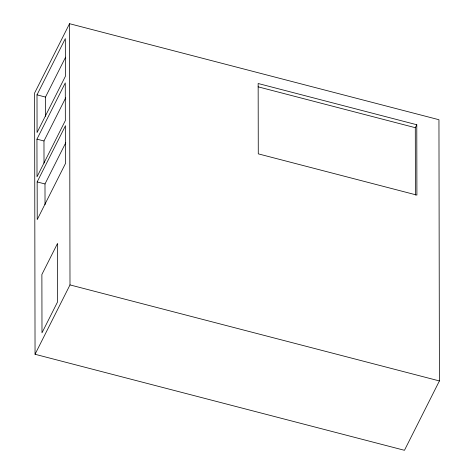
<?xml version="1.0" encoding="UTF-8"?>
<svg xmlns="http://www.w3.org/2000/svg" width="474" height="474" viewBox="0 0 474 474"><rect width="100%" height="100%" fill="white"/><g stroke="black" fill="none" stroke-linecap="round" stroke-linejoin="round"><path stroke-width="0.71" d="M69.542 23.7L34.596 93.058L35.052 354.274L404.458 450.3L439.404 380.942L438.948 119.726L69.542 23.7L69.998 284.915L35.052 354.274M37.002 94.865L65.329 38.631L65.394 76.296L37.067 132.53L37.002 94.865L45.492 97.075L45.528 116.278M45.492 97.075L65.59 57.188M36.948 139.155L65.276 82.92L65.341 120.586L37.013 176.82L36.948 139.155L43.975 140.979L44.017 163.139M43.975 140.979L65.72 97.822M37.156 181.927L65.489 125.693L65.554 163.358L37.227 219.592L37.156 181.927L44.994 183.965L45.03 204.644M44.994 183.965L65.75 142.769M415.414 195.081L415.295 127.696L416.782 124.745L258.152 83.507L258.277 153.854L416.907 195.092L416.782 124.745M258.093 86.831L415.295 127.696M69.998 284.915L439.404 380.942M57.366 243.766L41.884 274.493L41.99 332.831L57.467 302.104L57.366 243.766"/></g></svg>
